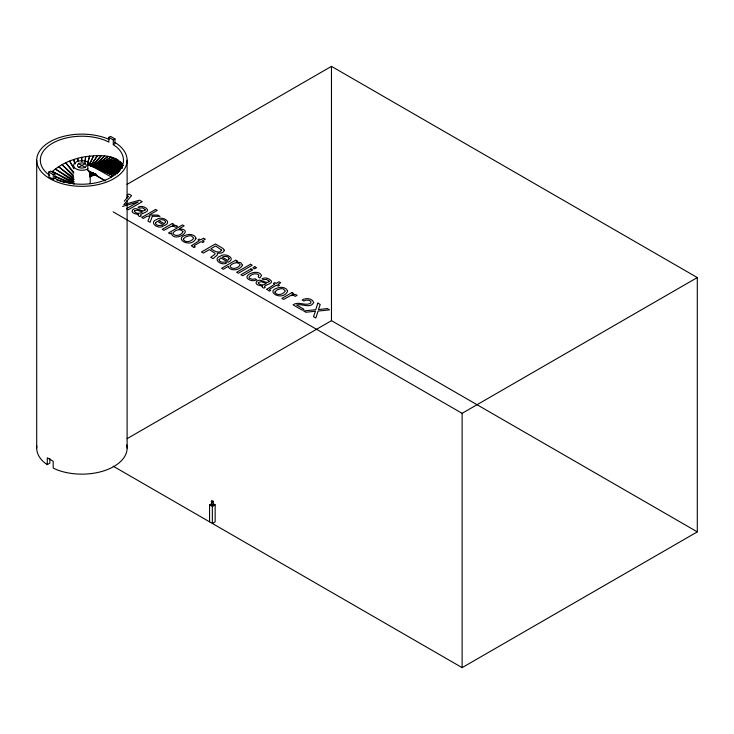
<?xml version="1.0" encoding="UTF-8"?>
<svg xmlns="http://www.w3.org/2000/svg" width="734" height="734" viewBox="0 0 734 734"><rect width="100%" height="100%" fill="white"/><g stroke="black" fill="none" stroke-linecap="round" stroke-linejoin="round"><path stroke-width="1.1" d="M90.218 183.61L90.218 175.582M85.098 162.324L85.676 156.626C97.787 155.213 115.926 153.498 123.055 165.618L113.99 166.233M84.896 162.223L85.676 156.626C73.528 158.48 61.674 163.398 52.325 171.472L74.244 183.683M87.612 163.443L89.722 155.975L87.75 162.269M95.714 174.554L90.007 174.894L89.952 172.839L87.997 170.499L87.575 163.746L113.054 175.655L87.575 163.746L111.495 177.068M89.245 165.132L93.613 155.81L89.603 163.948M90.906 165.508L97.53 155.553L90.484 165.893M124.239 201.235L128.459 196.281L126.496 197.437M91.805 166.398L101.154 155.755L92.117 165.957M93.301 166.26L104.742 155.984L93.181 166.361M93.658 166.994L107.935 156.571L93.429 167.068M94.723 166.967L111.073 157.186L94.402 167.013M48.839 172.022L50.518 171.05L54.931 173.6L54.931 178.353L53.252 179.316L48.839 176.775L48.839 172.022L53.252 174.573L54.931 173.6M49.729 175.243L47.343 173.563A41.581 24.011 0 0 1 52.49 143.249A41.581 24.011 0 0 1 104.999 140.267L108.88 142.112L108.88 137.359L110.568 136.386L114.972 138.937L114.972 143.68L113.293 144.653L116.477 146.892A41.581 24.011 0 0 1 116.477 173.563L111.302 177.197A41.581 24.011 0 0 1 58.793 180.188L54.931 178.353M113.293 144.653L113.293 139.9L114.972 138.937M78.74 167.315A4.468 2.578 0 0 0 86.227 166.159A4.468 2.578 0 0 0 80.758 162.994A4.468 2.578 0 0 0 78.74 167.315L85.071 163.664M127.065 184.372L331.474 66.354L697.3 277.562L697.3 531.875L462.126 667.646L113.164 466.173M127.028 195.079L128.881 194.015L131.579 195.574L123.817 204.667L139.543 200.171L142.213 201.712L128.303 209.74L126.514 208.704L138.286 201.951L122.587 206.438M36.838 445.997A45.205 26.103 0 0 0 44.315 462.539L47.288 464.631L49.857 463.145L49.857 458.622M127.065 438.684L331.474 320.666L697.3 531.875M209.557 521.828L209.557 504.854L210.961 504.047L211.621 504.432L211.621 501.038M212.355 506.469L215.145 504.854L215.145 521.828L212.355 523.443L212.355 506.469L209.557 504.854M113.164 211.86L462.126 413.334L697.3 277.562M89.897 176.655L92.842 174.986M89.566 176.637L92.557 174.976M95.567 167.022L113.706 158.113L95.163 167.022M89.612 176.793L94.714 174.417M90.218 176.261L94.365 174.362M96.337 167.04L116.284 159.049L95.585 167.113M90.254 176.399L95.521 174.38M89.686 176.316L94.87 174.398M96.044 167.113L118.257 160.232L96.87 167.123L122.596 164.159L100.191 166.967M89.722 176.371L96.117 174.408M98.402 166.893L120.174 161.425L96.429 167.104M95.576 174.664L90.181 175.958L95.64 174.279L90.007 174.894M96.099 174.252L89.475 175.756L96.117 174.591M96.686 167.398L121.413 162.783L96.824 167.068M95.255 174.417L89.777 175.316L95.457 174.655M99.273 167.224L97.007 167.37L104.925 167.701M102.668 166.994L111.724 166.379M97.016 167.049L123.055 165.618M93.557 174.316L90.154 174.481L95.704 174.472M95.952 167.361L122.303 167.095M96.815 167.031L122.339 167.077M94.805 174.114L90.218 174.068L95.879 174.38M109.467 167.912L121.972 168.49M92.282 166.737L121.963 168.481M94.741 173.967L90.209 173.664L94.677 174.169M96.769 167.306L120.459 169.774L93.181 166.572M94.594 173.82L90.117 173.261L94.585 174.031L88.52 171.013L105.191 180.839M96.356 167.26L119.385 171.031L90.576 165.93L118.192 172.261L89.098 165.278L89.475 165.737M93.319 173.463L89.952 172.839L94.264 173.866M94.053 173.499L89.695 172.407L93.934 173.719M89.098 165.278L117.44 173.655L88.144 164.288L115.559 174.765L89.686 165.178M56.692 179.931L64.069 182.298M93.658 173.343L89.374 171.967L94.548 173.976M93.181 173.187L88.979 171.499L97.227 175.463M55.041 176.288L74.116 183.95M54.931 176.527L69.446 183.17M108.88 137.359L113.293 139.9M52.325 171.472L73.795 182.096M78.74 163.664L85.071 167.315M213.282 503.781L215.145 504.854M213.75 505.662L213.089 505.286L213.089 501.891M87.997 170.499L105.301 180.848M73.694 180.142L55.435 169.077L74.07 181.72M73.776 178.032L58.582 166.71L74.088 179.601M73.382 175.096L62.151 164.691L73.648 176.6M73.868 172.306L65.739 162.709L73.694 173.261M73.877 167.802L69.62 161.113L73.895 168.765M75.363 163.746L73.51 159.553L75.079 163.719M78.382 161.599L77.565 158.406L78.235 161.755M81.942 161.627L81.612 157.305L81.713 160.691M462.126 413.334L462.126 667.646M331.474 66.354L331.474 320.666M127.11 160.232L127.11 198.07M127.11 200.364L127.11 448.043M53.252 174.573L53.252 179.316M47.288 464.631L47.288 457.832L53.178 461.236L53.178 468.026L56.793 469.742A45.205 26.103 0 0 0 105.531 470.292A45.205 26.103 0 0 0 126.798 444.969M36.7 160.232L36.7 448.043M213.255 504.561A1.037 0.596 0 0 1 212.869 505.377A1.037 0.596 0 0 1 211.456 505.157A1.037 0.596 0 0 1 211.832 504.341M114.899 142.387A45.205 26.103 0 0 1 94.695 185.262A45.205 26.103 0 0 1 37.425 155.58A45.205 26.103 0 0 1 109.082 139.377M87.786 168.884A8.313 4.799 0 0 1 74.703 167.893A8.313 4.799 0 0 1 79.749 160.856A8.313 4.799 0 0 1 90.218 165.489M261.497 275.553L259.919 277.957L258.267 277.002L258.891 275.03C256.038 272.424 251.193 274.167 249.175 276.975A2.954 1.707 0 0 0 249.578 278.342L252.487 279.342L255.12 278.81L256.781 279.773L254.533 280.489A4.918 2.844 0 0 1 251.395 280.535C238.192 276.718 258.451 267.506 261.497 275.553M191.455 245.679L193.923 247.624L195.262 246.844L194.079 246.073L194.427 245.459L201.052 241.633L202.667 242.569L204.061 241.77L202.437 240.835L205.272 239.201L203.547 238.201L200.721 239.834L199.345 239.045L197.951 239.853L199.327 240.642L191.455 245.679M266.892 289.233L269.36 291.178L270.708 290.407L269.525 289.636L269.873 289.012L276.489 285.196L278.113 286.132L279.507 285.324L277.883 284.388L280.718 282.755L278.993 281.764L276.158 283.397L274.791 282.599L273.397 283.407L274.773 284.196L266.892 289.233M155.461 223.053C155.773 225.595 159.498 225.879 161.48 225.219L163.159 226.191C157.975 229.678 148.213 222.274 156.984 219.319C161.388 215.695 173.151 221.576 164.645 225.494L157.214 221.2L155.461 223.053M219.053 259.763C219.356 262.304 223.081 262.589 225.072 261.937L226.742 262.9C221.567 266.387 211.805 258.983 220.567 256.038C224.98 252.413 236.743 258.295 228.228 262.203L220.796 257.918L219.053 259.763M145.213 209.621L145.167 210.19C141.423 212.906 136.561 205.988 132.57 209.841C130.157 213.034 136.386 214.521 138.662 214.172L138.02 214.878L138.671 215.98L140.02 216.558L141.277 215.833C137.909 213.805 147.387 213.007 147.635 210.144L147.534 209.64C145.534 206.777 141.176 205.41 138.038 207.227L139.625 208.144L142.515 207.814L145.213 209.621M269.167 281.186L269.112 281.755C265.378 284.471 260.506 277.544 256.524 281.406C254.102 284.599 260.331 286.086 262.616 285.728L261.965 286.443L262.625 287.535L263.965 288.113L265.222 287.389C261.854 285.361 271.341 284.572 271.58 281.7L271.479 281.195C269.488 278.333 265.121 276.975 261.983 278.782L263.579 279.709L266.46 279.379L269.167 281.186M183.399 239.036L183.335 239.541C185.482 243.367 192.079 241.449 193.712 238.082L191.638 236.064A3.275 1.89 0 0 0 188.977 235.816L185.39 237.064L183.399 239.036M275.011 291.93L274.947 292.435C277.094 296.261 283.7 294.343 285.324 290.976L283.251 288.957A3.275 1.89 0 0 0 280.59 288.71L277.002 289.958L275.011 291.93M224.292 250.257L223.631 251.771L221.384 253.056L217.365 253.267L217.328 255.065L213.016 258.652L210.704 257.313L214.768 254.45L215.044 253.221L209.318 249.624L203.346 253.065L201.465 251.982L215.374 243.945L223.145 248.569L224.292 250.257M182.94 231.715C181.637 235.1 175.454 237.073 173.022 233.706L172.995 233.082C174.683 229.925 180.894 228.1 182.94 231.715M171.407 233.128C173.261 243.422 195.85 229.825 179.105 228.779L184.151 225.87L182.491 224.907L168.536 232.962L170.105 233.871L171.407 233.128M195.987 238.275C191.299 249.643 170.15 237.357 188.977 234.467A5.918 3.413 0 0 1 192.84 235.063L194.84 236.201L195.987 238.275M287.6 291.169C282.911 302.536 261.763 290.251 280.59 287.361A5.918 3.413 0 0 1 284.462 287.957L286.453 289.095L287.6 291.169M134.423 210.924L134.322 211.447C136.065 213.952 140.166 213.759 142.396 211.915L137.157 210.098L134.423 210.924M258.377 282.48L258.276 283.003C260.01 285.508 264.112 285.324 266.341 283.48L261.102 281.654L258.377 282.48M165.664 221.852L164.242 223.705L158.608 220.448C160.746 219.347 164.655 219.182 165.664 221.852M229.256 258.57L227.834 260.414L222.2 257.157C224.338 256.065 228.246 255.891 229.256 258.57M221.64 250.147C219.347 254.441 213.484 250.551 210.887 248.716L215.64 245.973L221.64 250.147M313.693 302.518C310.473 308.996 301.867 303.27 296.564 305.023L303.968 309.298L302.362 310.225L293.049 304.858C298.564 300.812 305.592 306.592 310.895 302.995L310.877 301.435L309.087 300.307L306.234 300.087L303.867 300.995L302.133 299.995C305.601 297.729 312.326 298.087 313.693 302.518M242.459 265.176C240.284 269.837 231.999 271.718 228.54 267.424L228.503 266.277L223.329 269.268L221.622 268.286L235.761 260.12L237.412 261.084L236.073 261.854L240.853 262.726L242.459 265.176M317.85 303.114L315.739 309.72L303.628 310.959L305.904 312.271L315.473 311.198L313.501 316.666L315.84 318.015L318.079 311.069L329.52 309.849L327.281 308.555L318.437 309.592L320.207 304.472L317.85 303.114M152.342 216.291L150.103 222.319L147.919 221.062L149.874 216.291L147.139 216.218L143.332 218.411L141.69 217.466L155.599 209.438L157.241 210.383L149.167 215.044L157.847 215.09L160.021 216.347L152.342 216.291M230.375 265.534L230.127 266.754C232.623 269.965 238.229 268.13 240.055 265.075L240.036 264.469C237.688 261.249 232.65 263.111 230.375 265.534M172.398 223.485L162.26 229.338L163.957 230.329L170.985 226.476L173.857 226.384L175.71 227.274L177.509 226.228L175.876 225.439L172.261 225.43L174.013 224.421L172.398 223.485M250.542 264.249L236.632 272.277L238.339 273.268L252.248 265.231L250.542 264.249M250.982 268.91L240.89 274.745L242.624 275.745L252.716 269.91L250.982 268.91M254.799 266.708L252.872 267.827L254.597 268.827L256.533 267.708L254.799 266.708M292.04 292.563L281.902 298.417L283.599 299.399L290.627 295.545L293.499 295.453L295.352 296.343L297.151 295.307L295.508 294.517L291.903 294.508L293.655 293.499L292.04 292.563M211.832 501.983A1.037 0.596 0 0 0 213.392 501.46A1.037 0.596 0 0 0 211.832 500.946A1.037 0.596 0 0 0 211.832 501.983"/></g></svg>
